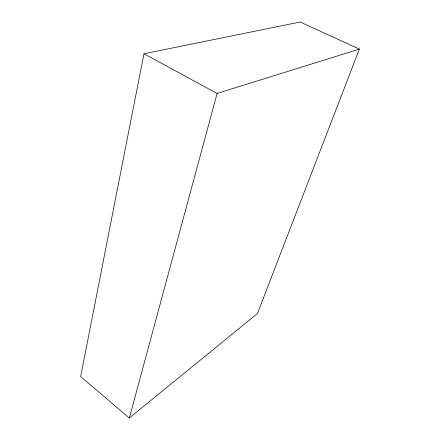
<?xml version="1.0" encoding="UTF-8"?>
<svg xmlns="http://www.w3.org/2000/svg" width="440" height="440" viewBox="0 0 440 440"><rect width="100%" height="100%" fill="white"/><g stroke="black" fill="none" stroke-linecap="round" stroke-linejoin="round"><path stroke-width="0.66" d="M143.952 53.768L80.652 376.558L129.333 418L257.45 313.533L359.348 49.099L300.207 22L143.952 53.768L217.091 93.467L359.348 49.099M129.333 418L217.091 93.467"/></g></svg>
